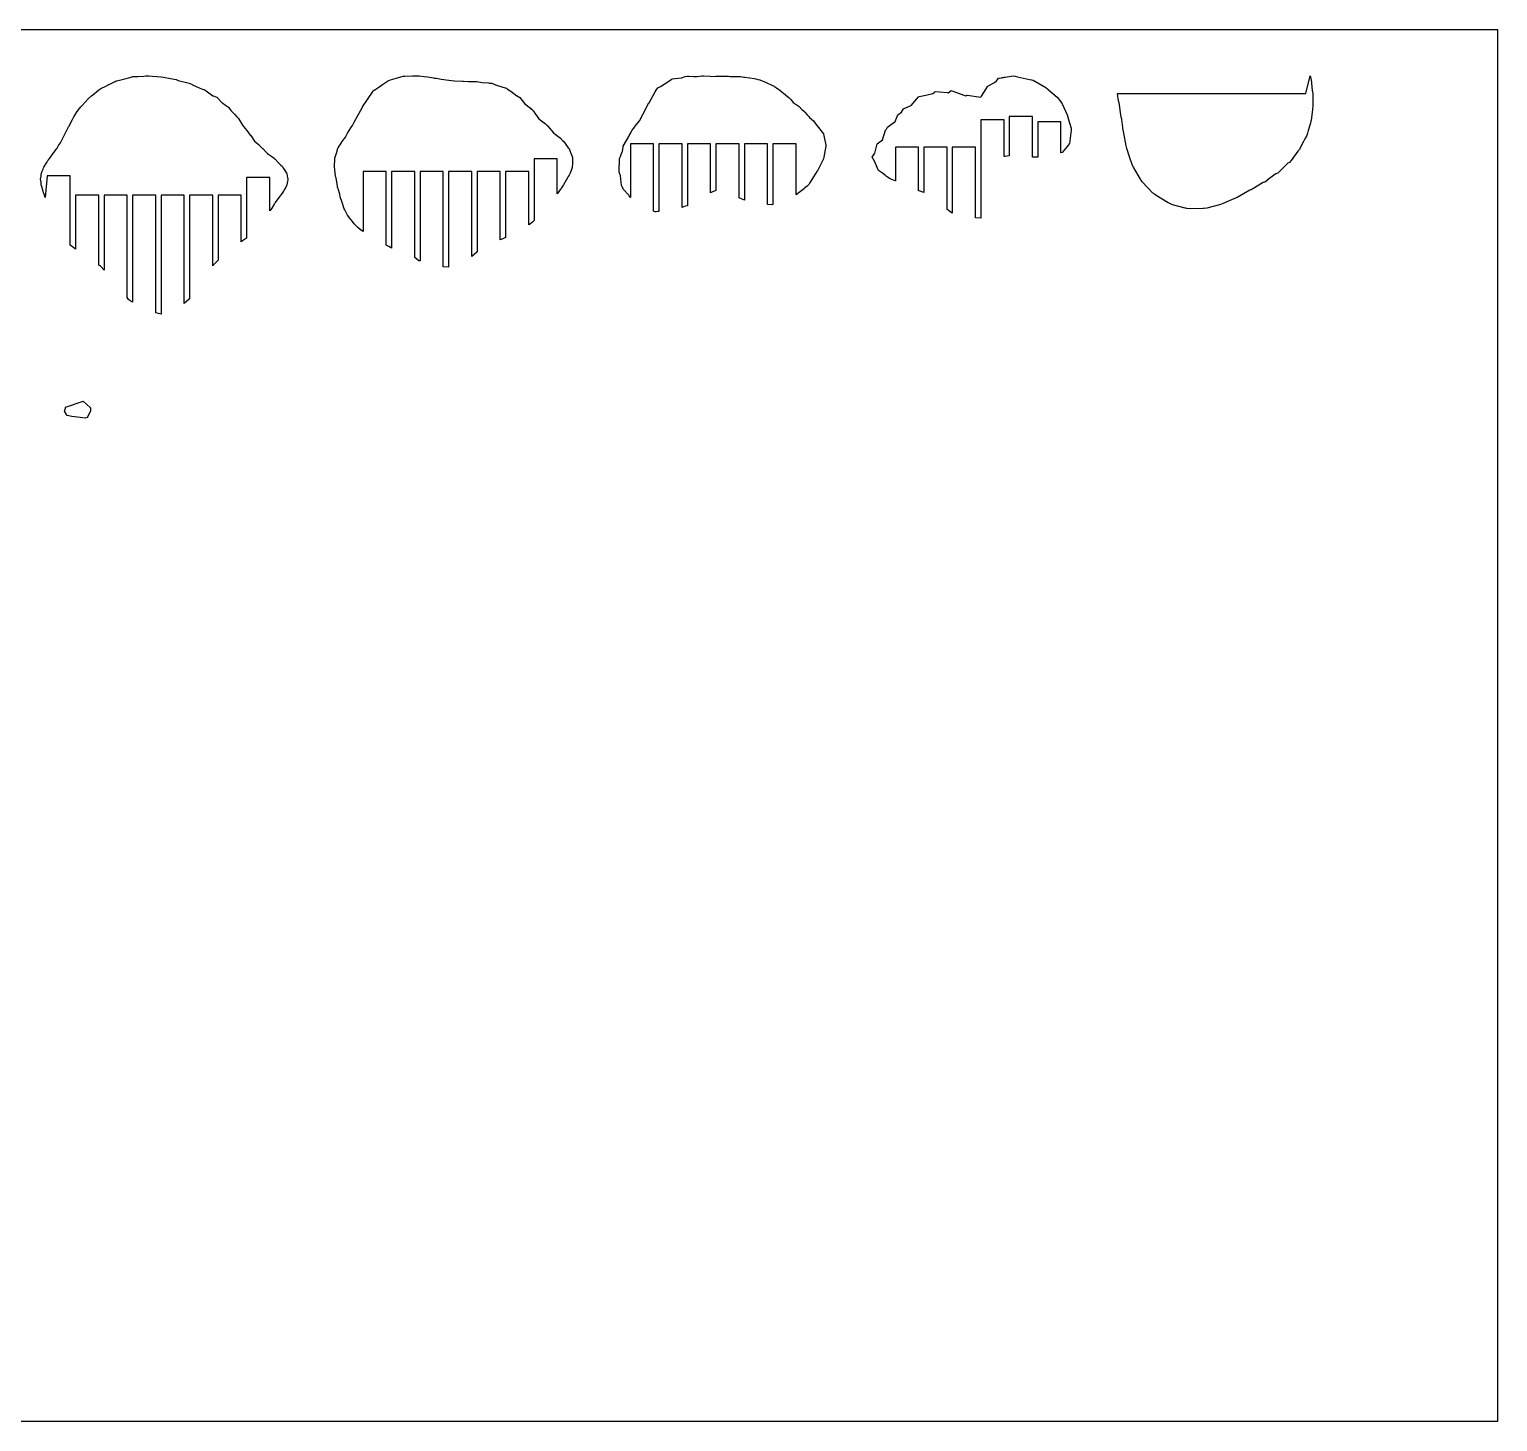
# Model space of a CAD drawing. Header units: metres. Extents: x 0 to 600, y 0 to 300.
# Drawn here: x 283.5 to 600, y 0 to 300 of the extents above; entities that cross this region are included whole.
import ezdxf

# ---------------------------------------------------------------- set-up
doc = ezdxf.new("R2010")
doc.units = ezdxf.units.M

msp = doc.modelspace()

# ---------------------------------------------------------------- linework, layer by layer
at = {"layer": 'sheet_boundary'}
for p, q in [((0, 300), (600, 300)), ((600, 300), (600, 0)), ((600, 0), (0, 0))]:
    msp.add_line(p, q, dxfattribs=at)
at = {"layer": 'X-10-1'}
for p, q in [((490.108161, 287.743742), (491.364204, 288.482995)), ((491.364204, 288.482995), (491.594866, 288.618752)), ((491.594866, 288.618752), (491.910577, 288.804566)), ((491.910577, 288.804566), (492.364595, 289.468612)), ((492.364595, 289.468612), (492.551827, 289.498715)), ((492.551827, 289.498715), (493.016752, 289.573466)), ((493.016752, 289.573466), (493.222717, 289.606581)), ((493.222717, 289.606581), (493.291627, 289.61766)), ((493.291627, 289.61766), (493.30306, 289.619499)), ((493.30306, 289.619499), (493.447824, 289.642774)), ((493.447824, 289.642774), (493.500522, 289.651247)), ((493.500522, 289.651247), (493.693667, 289.682301)), ((493.693667, 289.682301), (493.796903, 289.698899)), ((493.796903, 289.698899), (493.854491, 289.708158)), ((493.854491, 289.708158), (495.528699, 289.977338)), ((495.528699, 289.977338), (495.578783, 290)), ((495.578783, 290), (495.997383, 289.909338)), ((495.997383, 289.909338), (496.475239, 289.805843)), ((496.475239, 289.805843), (499.115328, 289.234044)), ((499.115328, 289.234044), (499.542864, 289.120667)), ((499.542864, 289.120667), (499.564394, 289.114957)), ((499.564394, 289.114957), (499.893703, 289.027629)), ((499.893703, 289.027629), (502.608211, 287.443453)), ((474.410137, 284.602511), (475.108909, 285.393769)), ((475.108909, 285.393769), (475.242844, 285.464402)), ((475.242844, 285.464402), (475.295626, 285.524256)), ((475.295626, 285.524256), (476.736846, 285.835101)), ((476.736846, 285.835101), (478.207776, 286.152353)), ((478.207776, 286.152353), (478.511248, 286.41796)), ((478.511248, 286.41796), (478.767049, 286.641845)), ((478.767049, 286.641845), (479.677099, 286.544586)), ((479.677099, 286.544586), (481.313626, 286.369686)), ((481.313626, 286.369686), (481.516659, 286.347987)), ((481.516659, 286.347987), (482.212287, 286.814102)), ((482.212287, 286.814102), (482.559442, 286.689028)), ((482.559442, 286.689028), (485.140345, 285.759175)), ((485.140345, 285.759175), (485.333301, 285.689657)), ((485.333301, 285.689657), (485.546279, 285.818284)), ((485.546279, 285.818284), (485.574167, 285.814669)), ((485.574167, 285.814669), (485.64043, 285.806078)), ((485.64043, 285.806078), (488.583044, 285.424568)), ((488.583044, 285.424568), (488.605522, 285.442263)), ((488.605522, 285.442263), (488.726381, 285.627374)), ((488.726381, 285.627374), (489.75627, 287.204777)), ((489.75627, 287.204777), (490.108161, 287.743742)), ((502.608211, 287.443453), (503.127338, 287.010982)), ((503.127338, 287.010982), (503.171918, 286.973844)), ((503.171918, 286.973844), (505.068598, 285.393769)), ((505.068598, 285.393769), (505.857201, 284.4185)), ((470.721934, 281.593668), (471.45563, 282.14358)), ((471.45563, 282.14358), (471.936523, 282.904017)), ((471.936523, 282.904017), (472.172863, 283.008871)), ((472.172863, 283.008871), (473.241153, 283.482825)), ((473.241153, 283.482825), (473.537391, 283.614254)), ((473.537391, 283.614254), (474.410137, 284.602511)), ((505.857201, 284.4185), (506.087837, 283.933937)), ((506.087837, 283.933937), (507.201731, 281.593667)), ((468.28394, 278.506526), (468.505256, 278.956451)), ((468.505256, 278.956451), (469.011945, 279.340235)), ((469.011945, 279.340235), (470.088501, 280.155658)), ((470.088501, 280.155658), (470.721934, 281.593668)), ((493.586049, 280.492467), (488.586049, 280.492467)), ((488.586049, 280.492467), (488.586049, 259.355716)), ((493.586049, 272.665649), (493.586049, 280.492467)), ((499.728675, 281.192143), (494.728675, 281.192143)), ((494.728675, 281.192143), (494.728675, 272.741625)), ((499.728675, 272.468981), (499.728675, 281.192143)), ((505.871302, 280.098556), (500.871302, 280.098556)), ((500.871302, 280.098556), (500.871302, 272.475362)), ((505.871302, 273.38937), (505.871302, 280.098556)), ((507.201731, 281.593667), (507.639301, 280.079795)), ((507.639301, 280.079795), (507.706081, 279.848754)), ((507.706081, 279.848754), (508.041991, 278.686599)), ((508.041991, 278.686599), (508.042848, 278.307899)), ((466.265658, 275.329632), (466.512365, 275.534131)), ((466.512365, 275.534131), (467.35609, 276.233506)), ((467.35609, 276.233506), (468.02811, 278.307899)), ((468.02811, 278.307899), (468.28394, 278.506526)), ((507.706081, 275.3853), (507.639301, 275.314085)), ((508.041991, 278.300459), (507.706081, 275.3853)), ((508.042848, 278.307899), (508.041991, 278.300459)), ((465.153338, 272.453277), (465.768794, 273.33452)), ((465.768794, 271.472927), (465.153338, 272.453277)), ((465.768794, 273.33452), (466.246902, 275.314085)), ((466.246902, 275.314085), (466.265658, 275.329632)), ((475.158169, 274.642344), (470.158169, 274.642344)), ((470.158169, 274.642344), (470.158169, 267.367244)), ((475.158169, 265.231871), (475.158169, 274.642344)), ((481.300796, 274.642344), (476.300796, 274.642344)), ((476.300796, 274.642344), (476.300796, 264.849103)), ((481.300796, 261.20193), (481.300796, 274.642344)), ((487.443422, 274.642344), (482.443422, 274.642344)), ((482.443422, 274.642344), (482.443422, 260.406387)), ((487.443422, 259.381175), (487.443422, 274.642344)), ((493.693667, 272.573388), (493.586049, 272.665649)), ((493.796903, 272.590169), (493.693667, 272.573388)), ((493.854491, 272.59953), (493.796903, 272.590169)), ((494.728675, 272.741625), (493.854491, 272.59953)), ((499.893703, 272.469902), (499.728675, 272.468981)), ((500.871302, 272.475362), (499.893703, 272.469902)), ((506.087837, 273.461162), (505.871302, 273.38937)), ((507.201731, 274.791492), (506.087837, 273.461162)), ((507.639301, 275.314085), (507.201731, 274.791492)), ((466.246902, 270.263815), (465.768794, 271.472927)), ((466.265658, 270.216382), (466.246902, 270.263815)), ((466.512365, 269.59247), (466.265658, 270.216382)), ((467.35609, 268.988953), (466.512365, 269.59247)), ((468.02811, 268.508256), (467.35609, 268.988953)), ((468.28394, 268.32526), (468.02811, 268.508256)), ((468.505256, 268.166953), (468.28394, 268.32526)), ((469.011945, 267.804518), (468.505256, 268.166953)), ((470.088501, 267.393821), (469.011945, 267.804518)), ((470.158169, 267.367244), (470.088501, 267.393821)), ((475.242844, 265.203506), (475.158169, 265.231871)), ((475.295626, 265.185824), (475.242844, 265.203506)), ((476.300796, 264.849103), (475.295626, 265.185824)), ((481.313626, 261.19295), (481.300796, 261.20193)), ((481.516659, 261.051599), (481.313626, 261.19295)), ((482.212287, 260.567303), (481.516659, 261.051599)), ((482.443422, 260.406387), (482.212287, 260.567303)), ((488.583044, 259.355783), (487.443422, 259.381175)), ((488.586049, 259.355716), (488.583044, 259.355783))]:
    msp.add_line(p, q, dxfattribs=at)
at = {"layer": 'X-2'}
for p, q in [((419.548262, 287.681185), (420.346595, 288.208367)), ((420.346595, 288.208367), (422.007048, 289.304855)), ((422.007048, 289.304855), (422.072487, 289.312337)), ((422.072487, 289.312337), (424.072894, 289.541062)), ((424.072894, 289.541062), (424.858218, 289.812668)), ((424.858218, 289.812668), (425.248312, 289.947583)), ((425.248312, 289.947583), (425.63603, 289.928308)), ((425.63603, 289.928308), (426.69222, 289.875799)), ((426.69222, 289.875799), (427.472513, 289.837007)), ((427.472513, 289.837007), (428.419486, 290)), ((428.419486, 290), (428.769616, 289.979894)), ((428.769616, 289.979894), (430.231687, 289.895935)), ((430.231687, 289.895935), (430.588318, 289.875456)), ((430.588318, 289.875456), (431.491087, 289.934709)), ((431.491087, 289.934709), (433.019801, 289.907843)), ((433.019801, 289.907843), (433.665029, 289.896504)), ((433.665029, 289.896504), (434.180266, 289.884952)), ((434.180266, 289.884952), (434.55253, 289.876605)), ((434.55253, 289.876605), (435.259136, 289.862036)), ((435.259136, 289.862036), (436.750159, 289.831293)), ((436.750159, 289.831293), (437.146314, 289.780847)), ((437.146314, 289.780847), (437.520361, 289.733217)), ((437.520361, 289.733217), (437.694238, 289.711076)), ((437.694238, 289.711076), (438.798149, 289.567733)), ((438.798149, 289.567733), (439.703811, 289.450132)), ((439.703811, 289.450132), (440.093588, 289.342726)), ((440.093588, 289.342726), (440.484106, 289.235116)), ((440.484106, 289.235116), (440.925559, 289.11347)), ((440.925559, 289.11347), (442.295601, 288.584279)), ((442.295601, 288.584279), (443.528773, 288.00862)), ((417.056537, 284.198204), (418.368164, 286.53329)), ((418.368164, 286.53329), (418.584162, 286.917831)), ((418.584162, 286.917831), (418.969371, 287.372399)), ((418.969371, 287.372399), (419.548262, 287.681185)), ((443.528773, 288.00862), (444.032644, 287.773408)), ((444.032644, 287.773408), (444.139545, 287.723505)), ((444.139545, 287.723505), (444.539799, 287.406527)), ((444.539799, 287.406527), (445.294885, 286.917832)), ((445.294885, 286.917832), (445.701276, 286.558802)), ((445.701276, 286.558802), (446.448944, 285.898267)), ((446.448944, 285.898267), (447.285277, 285.281132)), ((447.285277, 285.281132), (447.639917, 284.862782)), ((414.981983, 280.315561), (416.489885, 283.162139)), ((416.489885, 283.162139), (416.594782, 283.37708)), ((416.594782, 283.37708), (417.036898, 284.163282)), ((417.036898, 284.163282), (417.056537, 284.198204)), ((447.639917, 284.862782), (448.145554, 284.266309)), ((448.145554, 284.266309), (449.392125, 283.377081)), ((449.392125, 283.377081), (449.966566, 282.726606)), ((449.966566, 282.726606), (450.559633, 282.280722)), ((450.559633, 282.280722), (450.683889, 282.187303)), ((450.683889, 282.187303), (451.185227, 281.570472)), ((413.442243, 278.262111), (413.756991, 278.681869)), ((413.756991, 278.681869), (414.319607, 279.432194)), ((414.319607, 279.432194), (414.703227, 279.943803)), ((414.703227, 279.943803), (414.981983, 280.315561)), ((451.185227, 281.570472), (451.299453, 281.429932)), ((451.299453, 281.429932), (451.475248, 281.21364)), ((451.475248, 281.21364), (451.630836, 281.022209)), ((451.630836, 281.022209), (452.520182, 280.315561)), ((452.520182, 280.315561), (453.263421, 279.265616)), ((453.263421, 279.265616), (453.283136, 279.241145)), ((453.283136, 279.241145), (454.664802, 277.52607)), ((411.513331, 274.860509), (412.689517, 276.924246)), ((412.689517, 276.924246), (412.793195, 277.106161)), ((412.793195, 277.106161), (412.986116, 277.52607)), ((412.986116, 277.52607), (413.442243, 278.262111)), ((454.664802, 277.52607), (454.685174, 277.477107)), ((454.685174, 277.477107), (454.686869, 277.473032)), ((454.686869, 277.473032), (454.708059, 277.388934)), ((454.708059, 277.388934), (454.763765, 277.167855)), ((454.763765, 277.167855), (454.769394, 277.137174)), ((454.769394, 277.137174), (455.149396, 275.065887)), ((410.715581, 272.194948), (410.835422, 272.4933)), ((410.835422, 272.4933), (410.881653, 272.608397)), ((410.881653, 272.608397), (411.144622, 273.263076)), ((411.144622, 273.263076), (411.27762, 273.594187)), ((411.27762, 273.594187), (411.31116, 273.677687)), ((411.31116, 273.677687), (411.489176, 274.719186)), ((411.489176, 274.719186), (411.513331, 274.860509)), ((418.043734, 275.303169), (413.043734, 275.303169)), ((413.043734, 275.303169), (413.043734, 263.773953)), ((418.043734, 260.838496), (418.043734, 275.303169)), ((424.186361, 275.303169), (419.186361, 275.303169)), ((419.186361, 275.303169), (419.186361, 260.749872)), ((424.186361, 261.592195), (424.186361, 275.303169)), ((430.328987, 275.303169), (425.328987, 275.303169)), ((425.328987, 275.303169), (425.328987, 262.007961)), ((430.328987, 264.800299), (430.328987, 275.303169)), ((436.471614, 275.303169), (431.471614, 275.303169)), ((431.471614, 275.303169), (431.471614, 265.256258)), ((436.471614, 263.678217), (436.471614, 275.303169)), ((442.61424, 275.303169), (437.61424, 275.303169)), ((437.61424, 275.303169), (437.61424, 263.205964)), ((442.61424, 262.243757), (442.61424, 275.303169)), ((448.756867, 275.303169), (443.756867, 275.303169)), ((443.756867, 275.303169), (443.756867, 262.25028)), ((448.756867, 264.362398), (448.756867, 275.303169)), ((454.763765, 272.467953), (454.708059, 272.194948)), ((454.769394, 272.495538), (454.763765, 272.467953)), ((455.149396, 274.836227), (454.769394, 272.495538)), ((455.149396, 275.065887), (455.153338, 274.860509)), ((455.153338, 274.860509), (455.149396, 274.836227)), ((410.590035, 269.405457), (410.715581, 272.194948)), ((410.715581, 269.013718), (410.590035, 269.405457)), ((453.263421, 269.374716), (452.520182, 268.215736)), ((453.283136, 269.405457), (453.263421, 269.374716)), ((454.664802, 272.089379), (453.283136, 269.405457)), ((454.685174, 272.128952), (454.664802, 272.089379)), ((454.686869, 272.133841), (454.685174, 272.128952)), ((454.708059, 272.194948), (454.686869, 272.133841)), ((410.835422, 268.639781), (410.715581, 269.013718)), ((410.881653, 268.495525), (410.835422, 268.639781)), ((411.144622, 266.343938), (410.881653, 268.495525)), ((411.27762, 266.093437), (411.144622, 266.343938)), ((411.31116, 266.015144), (411.27762, 266.093437)), ((411.489176, 265.599592), (411.31116, 266.015144)), ((451.185227, 266.213411), (450.683889, 265.822065)), ((451.299453, 266.343937), (451.185227, 266.213411)), ((451.475248, 266.586303), (451.299453, 266.343937)), ((451.630836, 266.828922), (451.475248, 266.586303)), ((452.520182, 268.215736), (451.630836, 266.828922)), ((411.513331, 265.572555), (411.489176, 265.599592)), ((412.689517, 264.256055), (411.513331, 265.572555)), ((412.793195, 264.114944), (412.689517, 264.256055)), ((412.986116, 263.852373), (412.793195, 264.114944)), ((413.043734, 263.773953), (412.986116, 263.852373)), ((430.588318, 264.903784), (430.328987, 264.800299)), ((431.471614, 265.256258), (430.588318, 264.903784)), ((436.750159, 263.562694), (436.471614, 263.678217)), ((437.146314, 263.398392), (436.750159, 263.562694)), ((437.520361, 263.237903), (437.146314, 263.398392)), ((437.61424, 263.205964), (437.520361, 263.237903)), ((449.392125, 264.842576), (448.756867, 264.362398)), ((449.966566, 265.276783), (449.392125, 264.842576)), ((450.559633, 265.72507), (449.966566, 265.276783)), ((450.683889, 265.822065), (450.559633, 265.72507)), ((418.368164, 260.683141), (418.043734, 260.838496)), ((418.584162, 260.700757), (418.368164, 260.683141)), ((418.969371, 260.732175), (418.584162, 260.700757)), ((419.186361, 260.749872), (418.969371, 260.732175)), ((424.858218, 261.885667), (424.186361, 261.592195)), ((425.248312, 261.987004), (424.858218, 261.885667)), ((425.328987, 262.007961), (425.248312, 261.987004)), ((443.528773, 262.214407), (442.61424, 262.243757)), ((443.756867, 262.25028), (443.528773, 262.214407))]:
    msp.add_line(p, q, dxfattribs=at)
at = {"layer": 'X-3'}
for p, q in [((358.561895, 287.419174), (359.606736, 288.132332)), ((359.606736, 288.132332), (360.693434, 288.87406)), ((360.693434, 288.87406), (360.988923, 288.97602)), ((360.988923, 288.97602), (361.327579, 289.092875)), ((361.327579, 289.092875), (362.300134, 289.42846)), ((362.300134, 289.42846), (363.579673, 289.776866)), ((363.579673, 289.776866), (364.062375, 289.908301)), ((364.062375, 289.908301), (364.39093, 289.923391)), ((364.39093, 289.923391), (366.058917, 290)), ((366.058917, 290), (366.09837, 289.999401)), ((366.09837, 289.999401), (367.421779, 289.97932)), ((367.421779, 289.97932), (367.510997, 289.977966)), ((367.510997, 289.977966), (368.571482, 289.846945)), ((368.571482, 289.846945), (369.310823, 289.755601)), ((369.310823, 289.755601), (370.570515, 289.552905)), ((370.570515, 289.552905), (370.797226, 289.516425)), ((370.797226, 289.516425), (371.220216, 289.451706)), ((371.220216, 289.451706), (372.257625, 289.292976)), ((372.257625, 289.292976), (373.872504, 289.057935)), ((373.872504, 289.057935), (374.489143, 288.998686)), ((374.489143, 288.998686), (375.113416, 288.938704)), ((375.113416, 288.938704), (376.877339, 288.870639)), ((376.877339, 288.870639), (377.045308, 288.856725)), ((377.045308, 288.856725), (378.05685, 288.772935)), ((378.05685, 288.772935), (378.430425, 288.775833)), ((378.430425, 288.775833), (379.91698, 288.787367)), ((379.91698, 288.787367), (379.969776, 288.787776)), ((379.969776, 288.787776), (381.070968, 288.565804)), ((381.070968, 288.565804), (382.437043, 288.448378)), ((382.437043, 288.448378), (382.676275, 288.427814)), ((382.676275, 288.427814), (383.160254, 288.386212)), ((383.160254, 288.386212), (383.187146, 288.373883)), ((383.187146, 288.373883), (383.949679, 288.024298)), ((356.346497, 284.865319), (357.575693, 286.685545)), ((357.575693, 286.685545), (357.673194, 286.803628)), ((357.673194, 286.803628), (357.780057, 286.885529)), ((357.780057, 286.885529), (358.159625, 287.144604)), ((358.159625, 287.144604), (358.561895, 287.419174)), ((383.949679, 288.024298), (385.548879, 287.543028)), ((385.548879, 287.543028), (386.305875, 287.315214)), ((386.305875, 287.315214), (386.545988, 287.114202)), ((386.545988, 287.114202), (386.548117, 287.11242)), ((386.548117, 287.11242), (387.268543, 286.685543)), ((387.268543, 286.685543), (388.563228, 285.688762)), ((388.563228, 285.688762), (388.601879, 285.659004)), ((388.601879, 285.659004), (389.214019, 285.297908)), ((389.214019, 285.297908), (390.262149, 283.979076)), ((354.278006, 281.424064), (354.829885, 282.413129)), ((354.829885, 282.413129), (354.97247, 282.684631)), ((354.97247, 282.684631), (355.317349, 283.341329)), ((355.317349, 283.341329), (356.346497, 284.865319)), ((390.262149, 283.979076), (391.485277, 282.987944)), ((391.485277, 282.987944), (391.66903, 282.839045)), ((391.66903, 282.839045), (391.913062, 282.641299)), ((391.913062, 282.641299), (391.988315, 282.522262)), ((391.988315, 282.522262), (392.109495, 282.41313)), ((392.109495, 282.41313), (392.602486, 281.70812)), ((392.602486, 281.70812), (393.285691, 280.731093)), ((352.081637, 277.619203), (352.762939, 278.775309)), ((352.762939, 278.775309), (352.902705, 279.012478)), ((352.902705, 279.012478), (353.030515, 279.189114)), ((353.030515, 279.189114), (353.102583, 279.317496)), ((353.102583, 279.317496), (353.484262, 280.001533)), ((353.484262, 280.001533), (354.278006, 281.424064)), ((393.285691, 280.731093), (394.736011, 279.638123)), ((394.736011, 279.638123), (394.839891, 279.559838)), ((394.839891, 279.559838), (394.938431, 279.431119)), ((394.938431, 279.431119), (395.010366, 279.337152)), ((395.010366, 279.337152), (395.214871, 279.189114)), ((395.214871, 279.189114), (395.252088, 279.143386)), ((395.252088, 279.143386), (396.442406, 277.680873)), ((350.493142, 275.147298), (350.941662, 275.804761)), ((350.941662, 275.804761), (351.373448, 276.437693)), ((351.373448, 276.437693), (351.460958, 276.56597)), ((351.460958, 276.56597), (351.597609, 276.797854)), ((351.597609, 276.797854), (352.081637, 277.619203)), ((396.442406, 277.680873), (396.843085, 277.392321)), ((396.843085, 277.392321), (397.990546, 276.56597)), ((397.990546, 276.56597), (398.021462, 276.524609)), ((398.021462, 276.524609), (398.191619, 276.296969)), ((398.191619, 276.296969), (398.436898, 276.072496)), ((398.436898, 276.072496), (398.626158, 275.899292)), ((398.626158, 275.899292), (398.63276, 275.89325)), ((398.63276, 275.89325), (399.475803, 274.668337)), ((349.225743, 270.256518), (349.33336, 272.231284)), ((349.33336, 272.231284), (349.352776, 272.297219)), ((349.352776, 272.297219), (349.355714, 272.307198)), ((349.355714, 272.307198), (349.471882, 272.701693)), ((349.471882, 272.701693), (349.584713, 273.08486)), ((349.584713, 273.08486), (349.868587, 274.048875)), ((349.868587, 274.048875), (349.885171, 274.105191)), ((349.885171, 274.105191), (349.927335, 274.248379)), ((349.927335, 274.248379), (349.935802, 274.27686)), ((349.935802, 274.27686), (349.942045, 274.297861)), ((349.942045, 274.297861), (350.022956, 274.458078)), ((350.022956, 274.458078), (350.422246, 275.043375)), ((350.422246, 275.043375), (350.493142, 275.147298)), ((399.475803, 274.668337), (399.637321, 274.49342)), ((399.637321, 274.49342), (399.817899, 274.297861)), ((399.817899, 274.297861), (400.039185, 273.694357)), ((400.039185, 273.694357), (400.314904, 272.942399)), ((400.314904, 272.942399), (400.456689, 272.575935)), ((400.456689, 272.575935), (400.583776, 272.247461)), ((400.583776, 272.247461), (400.590035, 272.231284)), ((400.590035, 272.231284), (400.583776, 271.110276)), ((349.33336, 269.927701), (349.225743, 270.256518)), ((349.352776, 269.868376), (349.33336, 269.927701)), ((349.355714, 269.82923), (349.352776, 269.868376)), ((349.471882, 268.281753), (349.355714, 269.82923)), ((360.425152, 269.347345), (355.425152, 269.347345)), ((355.425152, 269.347345), (355.425152, 256.427875)), ((360.425152, 253.478007), (360.425152, 269.347345)), ((366.567778, 269.347345), (361.567778, 269.347345)), ((361.567778, 269.347345), (361.567778, 252.891442)), ((366.567778, 250.858319), (366.567778, 269.347345)), ((372.710405, 269.347345), (367.710405, 269.347345)), ((367.710405, 269.347345), (367.710405, 250.123898)), ((372.710405, 248.868684), (372.710405, 269.347345)), ((378.853031, 269.347345), (373.853031, 269.347345)), ((373.853031, 269.347345), (373.853031, 248.759058)), ((378.853031, 251.092449), (378.853031, 269.347345)), ((384.995658, 269.347345), (379.995658, 269.347345)), ((379.995658, 269.347345), (379.995658, 252.005062)), ((384.995658, 254.649845), (384.995658, 269.347345)), ((391.138285, 269.347345), (386.138285, 269.347345)), ((386.138285, 269.347345), (386.138285, 255.130686)), ((391.138285, 257.894347), (391.138285, 269.347345)), ((397.280911, 272.079614), (392.280911, 272.079614)), ((392.280911, 272.079614), (392.280911, 258.790641)), ((397.280911, 264.554943), (397.280911, 272.079614)), ((400.314904, 269.834444), (400.039185, 269.013666)), ((400.456689, 270.256518), (400.314904, 269.834444)), ((400.583776, 271.110276), (400.456689, 270.256518)), ((349.584713, 268.009249), (349.471882, 268.281753)), ((349.868587, 266.215176), (349.584713, 268.009249)), ((349.885171, 266.167363), (349.868587, 266.215176)), ((349.927335, 265.959378), (349.885171, 266.167363)), ((349.935802, 265.917614), (349.927335, 265.959378)), ((349.942045, 265.899231), (349.935802, 265.917614)), ((350.022956, 265.660996), (349.942045, 265.899231)), ((398.436898, 266.215176), (398.191619, 265.842002)), ((398.626158, 266.467431), (398.436898, 266.215176)), ((398.63276, 266.479276), (398.626158, 266.467431)), ((399.475803, 267.991942), (398.63276, 266.479276)), ((399.637321, 268.281753), (399.475803, 267.991942)), ((399.817899, 268.610639), (399.637321, 268.281753)), ((400.039185, 269.013666), (399.817899, 268.610639)), ((350.422246, 264.485328), (350.022956, 265.660996)), ((350.493142, 263.947067), (350.422246, 264.485328)), ((350.941662, 262.720959), (350.493142, 263.947067)), ((351.373448, 261.323923), (350.941662, 262.720959)), ((397.990546, 265.540197), (397.280911, 264.554943)), ((398.021462, 265.583121), (397.990546, 265.540197)), ((398.191619, 265.842002), (398.021462, 265.583121)), ((351.460958, 261.127073), (351.373448, 261.323923)), ((351.597609, 260.819681), (351.460958, 261.127073)), ((352.081637, 259.942578), (351.597609, 260.819681)), ((352.762939, 259.046376), (352.081637, 259.942578)), ((352.902705, 258.862985), (352.762939, 259.046376)), ((353.030515, 258.695282), (352.902705, 258.862985)), ((353.102583, 258.600719), (353.030515, 258.695282)), ((353.484262, 258.099907), (353.102583, 258.600719)), ((354.278006, 257.326643), (353.484262, 258.099907)), ((354.829885, 256.83069), (354.278006, 257.326643)), ((354.97247, 256.702554), (354.829885, 256.83069)), ((355.317349, 256.493288), (354.97247, 256.702554)), ((355.425152, 256.427875), (355.317349, 256.493288)), ((391.485277, 258.099907), (391.138285, 257.894347)), ((391.66903, 258.221945), (391.485277, 258.099907)), ((391.913062, 258.448754), (391.66903, 258.221945)), ((391.988315, 258.518695), (391.913062, 258.448754)), ((392.109495, 258.631323), (391.988315, 258.518695)), ((392.280911, 258.790641), (392.109495, 258.631323)), ((360.693434, 253.363443), (360.425152, 253.478007)), ((360.988923, 253.237261), (360.693434, 253.363443)), ((361.327579, 252.964623), (360.988923, 253.237261)), ((385.548879, 254.901401), (384.995658, 254.649845)), ((386.138285, 255.130686), (385.548879, 254.901401)), ((361.567778, 252.891442), (361.327579, 252.964623)), ((367.421779, 250.133206), (366.567778, 250.858319)), ((367.510997, 250.130329), (367.421779, 250.133206)), ((367.710405, 250.123898), (367.510997, 250.130329)), ((379.91698, 251.963068), (378.853031, 251.092449)), ((379.969776, 251.991247), (379.91698, 251.963068)), ((379.995658, 252.005062), (379.969776, 251.991247)), ((373.853031, 248.759058), (372.710405, 248.868684))]:
    msp.add_line(p, q, dxfattribs=at)
at = {"layer": 'X-4'}
for p, q in [((299.94174, 287.778513), (300.633367, 288.122289)), ((300.633367, 288.122289), (300.658925, 288.134993)), ((300.658925, 288.134993), (301.960861, 288.78212)), ((301.960861, 288.78212), (302.192584, 288.908369)), ((302.192584, 288.908369), (302.256856, 288.924365)), ((302.256856, 288.924365), (302.279296, 288.92995)), ((302.279296, 288.92995), (302.338971, 288.944802)), ((302.338971, 288.944802), (304.324176, 289.438885)), ((304.324176, 289.438885), (304.877791, 289.57667)), ((304.877791, 289.57667), (305.236803, 289.666022)), ((305.236803, 289.666022), (305.764604, 289.821737)), ((305.764604, 289.821737), (306.856217, 289.882041)), ((306.856217, 289.882041), (308.140472, 289.952986)), ((308.140472, 289.952986), (308.577179, 289.977111)), ((308.577179, 289.977111), (309.180256, 290)), ((309.180256, 290), (310.054698, 289.931296)), ((310.054698, 289.931296), (311.88089, 289.787813)), ((311.88089, 289.787813), (312.380831, 289.671464)), ((312.380831, 289.671464), (313.878378, 289.416449)), ((313.878378, 289.416449), (315.087886, 289.210484)), ((315.087886, 289.210484), (315.381604, 289.058728)), ((315.381604, 289.058728), (315.573311, 289.00752)), ((315.573311, 289.00752), (317.909091, 288.383588)), ((317.909091, 288.383588), (318.177301, 288.311944)), ((318.177301, 288.311944), (318.222703, 288.27522)), ((318.222703, 288.27522), (318.596289, 288.122289)), ((318.596289, 288.122289), (318.676835, 288.085258)), ((318.676835, 288.085258), (320.085177, 287.437785)), ((294.838308, 283.584854), (296.128916, 285.036037)), ((296.128916, 285.036037), (296.905587, 285.67828)), ((296.905587, 285.67828), (297.531597, 286.195939)), ((297.531597, 286.195939), (298.482714, 286.982434)), ((298.482714, 286.982434), (298.874878, 287.248224)), ((298.874878, 287.248224), (298.88451, 287.253012)), ((298.88451, 287.253012), (299.94174, 287.778513)), ((320.085177, 287.437785), (320.797472, 287.110314)), ((320.797472, 287.110314), (321.023145, 287.0696)), ((321.023145, 287.0696), (321.13735, 287.048996)), ((321.13735, 287.048996), (321.592035, 286.729345)), ((321.592035, 286.729345), (323.041191, 285.710564)), ((323.041191, 285.710564), (323.089248, 285.676779)), ((323.089248, 285.676779), (323.902673, 285.361403)), ((323.902673, 285.361403), (324.984581, 284.25744)), ((293.0884, 281.171916), (293.799336, 282.327868)), ((293.799336, 282.327868), (294.582464, 283.297179)), ((294.582464, 283.297179), (294.829027, 283.574418)), ((294.829027, 283.574418), (294.835638, 283.581851)), ((294.835638, 283.581851), (294.838308, 283.584854)), ((324.984581, 284.25744), (325.126023, 284.113114)), ((325.126023, 284.113114), (325.164952, 284.086755)), ((325.164952, 284.086755), (325.544573, 283.82971)), ((325.544573, 283.82971), (326.396589, 283.252801)), ((326.396589, 283.252801), (326.933385, 282.514957)), ((326.933385, 282.514957), (327.663561, 281.760015)), ((327.663561, 281.760015), (328.232369, 281.171915)), ((290.993493, 277.099264), (291.935313, 279.030787)), ((291.935313, 279.030787), (291.952206, 279.065432)), ((291.952206, 279.065432), (292.757051, 280.5576)), ((292.757051, 280.5576), (293.0884, 281.171916)), ((328.232369, 281.171915), (328.4543, 280.883715)), ((328.4543, 280.883715), (328.583033, 280.76758)), ((328.583033, 280.76758), (329.442127, 279.341221)), ((329.442127, 279.341221), (329.621294, 279.04375)), ((329.621294, 279.04375), (330.385785, 278.180462)), ((289.791514, 274.958829), (290.163696, 275.569812)), ((290.163696, 275.569812), (290.858256, 276.849999)), ((290.858256, 276.849999), (290.993493, 277.099264)), ((330.385785, 278.180462), (330.59675, 277.942232)), ((330.59675, 277.942232), (330.868398, 277.510538)), ((330.868398, 277.510538), (331.161528, 277.166447)), ((331.161528, 277.166447), (331.218761, 277.099264)), ((331.218761, 277.099264), (332.004708, 275.944858)), ((332.004708, 275.944858), (332.988518, 275.091062)), ((287.825491, 272.18642), (287.855455, 272.225173)), ((287.855455, 272.225173), (288.1546, 272.676471)), ((288.1546, 272.676471), (288.21184, 272.762823)), ((288.21184, 272.762823), (288.392273, 272.998867)), ((288.392273, 272.998867), (289.203675, 274.060349)), ((289.203675, 274.060349), (289.403217, 274.321391)), ((289.403217, 274.321391), (289.441382, 274.384044)), ((289.441382, 274.384044), (289.791514, 274.958829)), ((332.988518, 275.091062), (333.084486, 274.985314)), ((333.084486, 274.985314), (333.411853, 274.624587)), ((333.411853, 274.624587), (333.729651, 274.366622)), ((333.729651, 274.366622), (333.785374, 274.32139)), ((333.785374, 274.32139), (334.386401, 273.686549)), ((334.386401, 273.686549), (334.787341, 273.263053)), ((334.787341, 273.263053), (335.10873, 273.033647)), ((335.10873, 273.033647), (335.710801, 272.603891)), ((335.710801, 272.603891), (336.239394, 272.226584)), ((336.239394, 272.226584), (336.241371, 272.225173)), ((336.241371, 272.225173), (336.321384, 272.134989)), ((286.076662, 269.044938), (286.252737, 269.45656)), ((286.252737, 269.45656), (286.433173, 269.878379)), ((286.433173, 269.878379), (286.556586, 270.166887)), ((286.556586, 270.166887), (286.606456, 270.278085)), ((286.606456, 270.278085), (286.714787, 270.519636)), ((286.714787, 270.519636), (286.870313, 270.765361)), ((286.870313, 270.765361), (286.937694, 270.871819)), ((286.937694, 270.871819), (287.236224, 271.343483)), ((287.236224, 271.343483), (287.240795, 271.350704)), ((287.240795, 271.350704), (287.479462, 271.727788)), ((287.479462, 271.727788), (287.518192, 271.788979)), ((287.518192, 271.788979), (287.54728, 271.8266)), ((287.54728, 271.8266), (287.576881, 271.864884)), ((287.576881, 271.864884), (287.825491, 272.18642)), ((336.321384, 272.134989), (336.405321, 272.070381)), ((336.405321, 272.070381), (336.497932, 271.999096)), ((336.497932, 271.999096), (337.285804, 271.168666)), ((337.285804, 271.168666), (337.602253, 270.835123)), ((337.602253, 270.835123), (337.69773, 270.74707)), ((337.69773, 270.74707), (337.944336, 270.519636)), ((337.944336, 270.519636), (338.235969, 270.056212)), ((338.235969, 270.056212), (338.526879, 269.593935)), ((338.526879, 269.593935), (338.666875, 269.397505)), ((338.666875, 269.397505), (338.918149, 269.044938)), ((285.876768, 267.701274), (285.987686, 268.375095)), ((285.987686, 267.106199), (285.876768, 267.701274)), ((285.987686, 268.375095), (286.007394, 268.494824)), ((286.007394, 266.867902), (285.987686, 267.106199)), ((286.007394, 268.494824), (286.044661, 268.790791)), ((286.044661, 266.417305), (286.007394, 266.867902)), ((286.044661, 268.790791), (286.076662, 269.044938)), ((286.076662, 266.331016), (286.044661, 266.417305)), ((286.252737, 265.856237), (286.076662, 266.331016)), ((287.290911, 268.413313), (286.870313, 263.789671)), ((292.290911, 268.413313), (287.290911, 268.413313)), ((292.290911, 253.484204), (292.290911, 268.413313)), ((335.289297, 268.068106), (330.289297, 268.068106)), ((330.289297, 268.068106), (330.289297, 255.021537)), ((335.289297, 260.872258), (335.289297, 268.068106)), ((338.918149, 266.358844), (338.666875, 265.832678)), ((338.918149, 269.044938), (338.946067, 268.928529)), ((338.946067, 266.417305), (338.918149, 266.358844)), ((338.946067, 268.928529), (339.075132, 268.39038)), ((339.075132, 266.904289), (338.946067, 266.417305)), ((339.075132, 268.39038), (339.142752, 268.08099)), ((339.142752, 267.159433), (339.075132, 266.904289)), ((339.142752, 268.08099), (339.225743, 267.701274)), ((339.225743, 267.701274), (339.142752, 267.159433)), ((286.433173, 265.133336), (286.252737, 265.856237)), ((286.556586, 264.789859), (286.433173, 265.133336)), ((286.606456, 264.651061), (286.556586, 264.789859)), ((286.714787, 264.297403), (286.606456, 264.651061)), ((286.870313, 263.789671), (286.714787, 264.297403)), ((298.433538, 264.266066), (293.433538, 264.266066)), ((293.433538, 264.266066), (293.433538, 252.65171)), ((298.433538, 249.231366), (298.433538, 264.266066)), ((304.576164, 264.266066), (299.576164, 264.266066)), ((299.576164, 264.266066), (299.576164, 248.082699)), ((304.576164, 242.214138), (304.576164, 264.266066)), ((310.718791, 264.266066), (305.718791, 264.266066)), ((305.718791, 264.266066), (305.718791, 241.215369)), ((310.718791, 238.886612), (310.718791, 264.266066)), ((316.861418, 264.266066), (311.861418, 264.266066)), ((311.861418, 264.266066), (311.861418, 238.599525)), ((316.861418, 240.933046), (316.861418, 264.266066)), ((323.004044, 264.266066), (318.004044, 264.266066)), ((318.004044, 264.266066), (318.004044, 241.960843)), ((323.004044, 249.06459), (323.004044, 264.266066)), ((329.146671, 264.266066), (324.146671, 264.266066)), ((324.146671, 264.266066), (324.146671, 250.257119)), ((329.146671, 254.23027), (329.146671, 264.266066)), ((337.285804, 263.789671), (336.497932, 262.684666)), ((337.602253, 264.206777), (337.285804, 263.789671)), ((337.69773, 264.332623), (337.602253, 264.206777)), ((337.944336, 264.699488), (337.69773, 264.332623)), ((338.235969, 265.133335), (337.944336, 264.699488)), ((338.526879, 265.605471), (338.235969, 265.133335)), ((338.666875, 265.832678), (338.526879, 265.605471)), ((335.710801, 261.485772), (335.289297, 260.872258)), ((336.239394, 262.314974), (335.710801, 261.485772)), ((336.241371, 262.31783), (336.239394, 262.314974)), ((336.321384, 262.433468), (336.241371, 262.31783)), ((336.405321, 262.554776), (336.321384, 262.433468)), ((336.497932, 262.684666), (336.405321, 262.554776)), ((292.757051, 253.131152), (292.290911, 253.484204)), ((329.442127, 254.440146), (329.146671, 254.23027)), ((329.621294, 254.563103), (329.442127, 254.440146)), ((330.289297, 255.021537), (329.621294, 254.563103)), ((293.0884, 252.896317), (292.757051, 253.131152)), ((293.433538, 252.65171), (293.0884, 252.896317)), ((324.146671, 250.257119), (323.902673, 250.007178)), ((298.482714, 249.199173), (298.433538, 249.231366)), ((298.874878, 248.942436), (298.482714, 249.199173)), ((298.88451, 248.93613), (298.874878, 248.942436)), ((299.576164, 248.082699), (298.88451, 248.93613)), ((323.041191, 249.124714), (323.004044, 249.06459)), ((323.089248, 249.173942), (323.041191, 249.124714)), ((323.902673, 250.007178), (323.089248, 249.173942)), ((304.877791, 241.770363), (304.576164, 242.214138)), ((305.236803, 241.533443), (304.877791, 241.770363)), ((305.718791, 241.215369), (305.236803, 241.533443)), ((317.909091, 241.873861), (316.861418, 240.933046)), ((318.004044, 241.960843), (317.909091, 241.873861)), ((311.861418, 238.599525), (310.718791, 238.886612))]:
    msp.add_line(p, q, dxfattribs=at)
at = {"layer": 'Z-1'}
for p, q in [((291.075084, 217.66177), (291.309933, 218.631481)), ((291.309933, 218.631481), (291.491965, 218.698886)), ((291.491965, 218.698886), (295.073071, 219.875189)), ((295.073071, 219.875189), (296.652399, 218.437484)), ((296.652399, 218.437484), (296.643926, 217.813177)), ((291.08967, 217.599037), (291.075084, 217.66177)), ((291.595359, 216.798909), (291.08967, 217.599037)), ((292.624662, 216.585166), (291.595359, 216.798909)), ((295.542777, 216.248872), (292.624662, 216.585166)), ((295.92522, 216.388977), (295.542777, 216.248872)), ((296.115673, 216.585166), (295.92522, 216.388977)), ((296.643926, 217.813177), (296.115673, 216.585166))]:
    msp.add_line(p, q, dxfattribs=at)
at = {"layer": 'Z-7'}
for p, q in [((558.631855, 286.14835), (559.584082, 290)), ((559.584082, 290), (559.644346, 289.758421)), ((559.644346, 289.758421), (559.755547, 289.312651)), ((559.755547, 289.312651), (559.782461, 289.20476)), ((559.782461, 289.20476), (560.021592, 286.814099)), ((518.197135, 285.019611), (518.042848, 286.14835)), ((518.042848, 286.14835), (558.631855, 286.14835)), ((518.464993, 283.802294), (518.197135, 285.019611)), ((560.021592, 286.814099), (560.137143, 286.174231)), ((560.137143, 286.174231), (560.143427, 286.139434)), ((560.143427, 286.139434), (560.152208, 286.090811)), ((560.152208, 286.090811), (560.143427, 284.606838)), ((518.687293, 282.018918), (518.464993, 283.802294)), ((518.949628, 280.799953), (518.687293, 282.018918)), ((560.021592, 282.088332), (559.782461, 280.42814)), ((560.137143, 283.544838), (560.021592, 282.088332)), ((560.143427, 284.606838), (560.137143, 283.544838)), ((518.952678, 280.775836), (518.949628, 280.799953)), ((518.973775, 280.60904), (518.952678, 280.775836)), ((519.192092, 278.882988), (518.973775, 280.60904)), ((519.214483, 278.705963), (519.192092, 278.882988)), ((519.425339, 277.653745), (519.214483, 278.705963)), ((559.584082, 279.569182), (559.159597, 278.217867)), ((559.644346, 279.761026), (559.584082, 279.569182)), ((559.755547, 280.241286), (559.644346, 279.761026)), ((559.782461, 280.42814), (559.755547, 280.241286)), ((519.931778, 274.940735), (519.425339, 277.653745)), ((558.179648, 275.8727), (557.218748, 274.015746)), ((558.328552, 276.160459), (558.179648, 275.8727)), ((558.586181, 276.658332), (558.328552, 276.160459)), ((558.783492, 277.020566), (558.586181, 276.658332)), ((558.976961, 277.63646), (558.783492, 277.020566)), ((559.159597, 278.217867), (558.976961, 277.63646)), ((520.091549, 274.299557), (519.931778, 274.940735)), ((520.670213, 272.51655), (520.091549, 274.299557)), ((520.726037, 272.344543), (520.670213, 272.51655)), ((521.192854, 270.906168), (520.726037, 272.344543)), ((556.952208, 273.743935), (555.456765, 271.771152)), ((557.019324, 273.812378), (556.952208, 273.743935)), ((557.160627, 273.956476), (557.019324, 273.812378)), ((557.218748, 274.015746), (557.160627, 273.956476)), ((521.222519, 270.832105), (521.192854, 270.906168)), ((521.493533, 270.344294), (521.222519, 270.832105)), ((522.990307, 267.733387), (521.493533, 270.344294)), ((553.104278, 269.509126), (552.620122, 269.041581)), ((553.145787, 269.54921), (553.104278, 269.509126)), ((554.788547, 271.135605), (553.145787, 269.54921)), ((555.127535, 271.336835), (554.788547, 271.135605)), ((555.341982, 271.619731), (555.127535, 271.336835)), ((555.456765, 271.771152), (555.341982, 271.619731)), ((523.090825, 267.558049), (522.990307, 267.733387)), ((523.142027, 267.491658), (523.090825, 267.558049)), ((523.385064, 267.176526), (523.142027, 267.491658)), ((525.704154, 264.742823), (523.385064, 267.176526)), ((549.422706, 267.030829), (547.204852, 265.617276)), ((549.825673, 267.105679), (549.422706, 267.030829)), ((550.300427, 267.463687), (549.825673, 267.105679)), ((550.352065, 267.502627), (550.300427, 267.463687)), ((551.674402, 268.499793), (550.352065, 267.502627)), ((552.21543, 268.907778), (551.674402, 268.499793)), ((552.620122, 269.041581), (552.21543, 268.907778)), ((525.860426, 264.61049), (525.704154, 264.742823)), ((526.10875, 264.400208), (525.860426, 264.61049)), ((526.370225, 264.178788), (526.10875, 264.400208)), ((528.961403, 262.645166), (526.370225, 264.178788)), ((543.631666, 263.677523), (540.629144, 262.427056)), ((543.71944, 263.714078), (543.631666, 263.677523)), ((543.726763, 263.719887), (543.71944, 263.714078)), ((543.79712, 263.756184), (543.726763, 263.719887)), ((543.827265, 263.771735), (543.79712, 263.756184)), ((546.592304, 265.345109), (543.827265, 263.771735)), ((546.853932, 265.393616), (546.592304, 265.345109)), ((547.081694, 265.538781), (546.853932, 265.393616)), ((547.204852, 265.617276), (547.081694, 265.538781)), ((529.172019, 262.540694), (528.961403, 262.645166)), ((529.468137, 262.39381), (529.172019, 262.540694)), ((529.895398, 262.181875), (529.468137, 262.39381)), ((532.66812, 261.495122), (529.895398, 262.181875)), ((532.751207, 261.479668), (532.66812, 261.495122)), ((533.026707, 261.428427), (532.751207, 261.479668)), ((533.637145, 261.314889), (533.026707, 261.428427)), ((536.414845, 261.406122), (533.637145, 261.314889)), ((536.543263, 261.41034), (536.414845, 261.406122)), ((536.640575, 261.421969), (536.543263, 261.41034)), ((537.276335, 261.497946), (536.640575, 261.421969)), ((540.055832, 262.215396), (537.276335, 261.497946)), ((540.246775, 262.264682), (540.055832, 262.215396)), ((540.285978, 262.274801), (540.246775, 262.264682)), ((540.629144, 262.427056), (540.285978, 262.274801))]:
    msp.add_line(p, q, dxfattribs=at)

doc.saveas('drawing.dxf')
